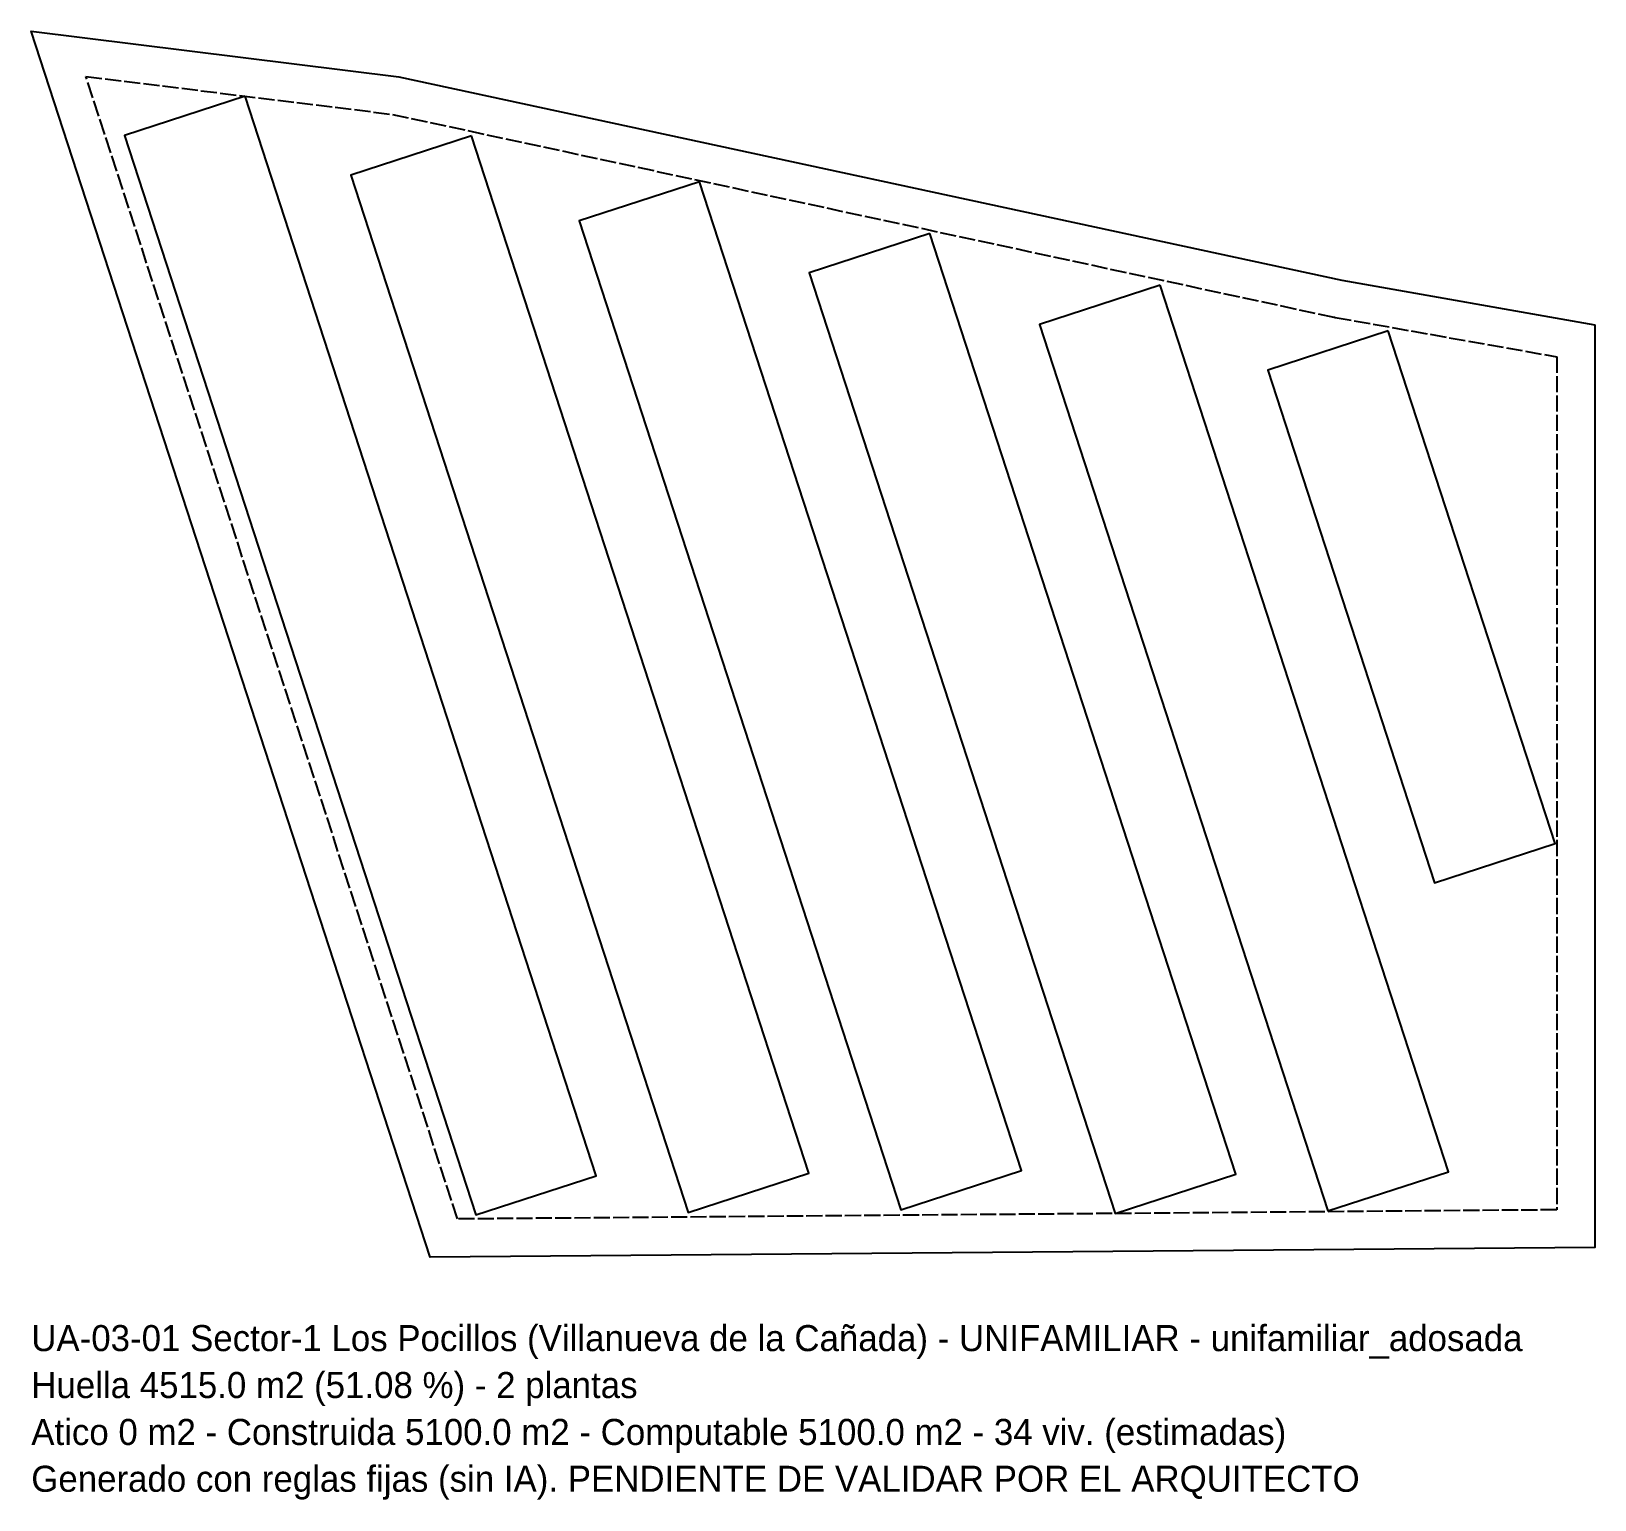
# Model space of a CAD drawing. Header units: metres. Extents: x 414865 to 414989, y 4478762 to 4478878.
import ezdxf

# ---------------------------------------------------------------- set-up
doc = ezdxf.new("R2010")
doc.units = ezdxf.units.M
doc.linetypes.add('DASHED', pattern=[1.524, 1.27, -0.254])
for name, color, linetype in [('HUELLA', 1, 'Continuous'), ('PARCELA', 7, 'Continuous'), ('TEXTO', 2, 'Continuous'), ('VOLUMEN_3D', 5, 'Continuous'), ('ZONA_EDIFICABLE', 3, 'Continuous')]:
    doc.layers.add(name, color=color, linetype=linetype)

msp = doc.modelspace()

# ---------------------------------------------------------------- linework, layer by layer
at = {"layer": 'HUELLA'}
for points in [[(414882.35, 4478872.78), (414872.84, 4478869.69), (414900.53, 4478784.58), (414910.04, 4478787.67), (414882.35, 4478872.78)], [(414900.2, 4478869.65), (414890.69, 4478866.56), (414917.29, 4478784.78), (414926.8, 4478787.87), (414900.2, 4478869.65)], [(414918.19, 4478866.04), (414908.69, 4478862.95), (414934.06, 4478784.97), (414943.57, 4478788.07), (414918.19, 4478866.04)], [(414936.35, 4478861.96), (414926.84, 4478858.86), (414950.97, 4478784.69), (414960.48, 4478787.79), (414936.35, 4478861.96)], [(414954.5, 4478857.88), (414944.99, 4478854.78), (414967.73, 4478784.89), (414977.24, 4478787.98), (414954.5, 4478857.88)], [(414972.5, 4478854.27), (414962.99, 4478851.17), (414976.14, 4478810.76), (414985.65, 4478813.85), (414972.5, 4478854.27)]]:
    msp.add_lwpolyline(points, close=True, dxfattribs=at)
at = {"layer": 'PARCELA'}
msp.add_lwpolyline([(414988.78, 4478854.76), (414988.78, 4478782), (414896.93, 4478781.24), (414865.48, 4478877.9), (414894.46, 4478874.31), (414968.83, 4478858.29)], close=True, dxfattribs=at)
at = {"layer": 'VOLUMEN_3D'}
for points in [[(414882.35, 4478872.78), (414872.84, 4478869.69), (414900.53, 4478784.58), (414910.04, 4478787.67), (414882.35, 4478872.78)], [(414900.2, 4478869.65), (414890.69, 4478866.56), (414917.29, 4478784.78), (414926.8, 4478787.87), (414900.2, 4478869.65)], [(414918.19, 4478866.04), (414908.69, 4478862.95), (414934.06, 4478784.97), (414943.57, 4478788.07), (414918.19, 4478866.04)], [(414936.35, 4478861.96), (414926.84, 4478858.86), (414950.97, 4478784.69), (414960.48, 4478787.79), (414936.35, 4478861.96)], [(414954.5, 4478857.88), (414944.99, 4478854.78), (414967.73, 4478784.89), (414977.24, 4478787.98), (414954.5, 4478857.88)], [(414972.5, 4478854.27), (414962.99, 4478851.17), (414976.14, 4478810.76), (414985.65, 4478813.85), (414972.5, 4478854.27)]]:
    msp.add_lwpolyline(points, close=True, dxfattribs=at)
at = {"layer": 'ZONA_EDIFICABLE', "linetype": 'DASHED'}
msp.add_lwpolyline([(414869.79, 4478874.34), (414893.96, 4478871.35), (414968.2, 4478855.36), (414968.25, 4478855.35), (414968.31, 4478855.34), (414985.78, 4478852.24), (414985.78, 4478784.98), (414899.1, 4478784.26), (414869.79, 4478874.34)], close=True, dxfattribs=at)

# ---------------------------------------------------------------- texts
at = {"layer": 'TEXTO'}
for s, p in [('UA-03-01 Sector-1 Los Pocillos (Villanueva de la Cañada) - UNIFAMILIAR - unifamiliar_adosada', (414865.48, 4478773.84)), ('Huella 4515.0 m2 (51.08 %) - 2 plantas', (414865.48, 4478770.14)), ('Atico 0 m2 - Construida 5100.0 m2 - Computable 5100.0 m2 - 34 viv. (estimadas)', (414865.48, 4478766.44)), ('Generado con reglas fijas (sin IA). PENDIENTE DE VALIDAR POR EL ARQUITECTO', (414865.48, 4478762.75))]:
    msp.add_text(s, height=2.055, dxfattribs=at).set_placement(p)

doc.saveas('drawing.dxf')
